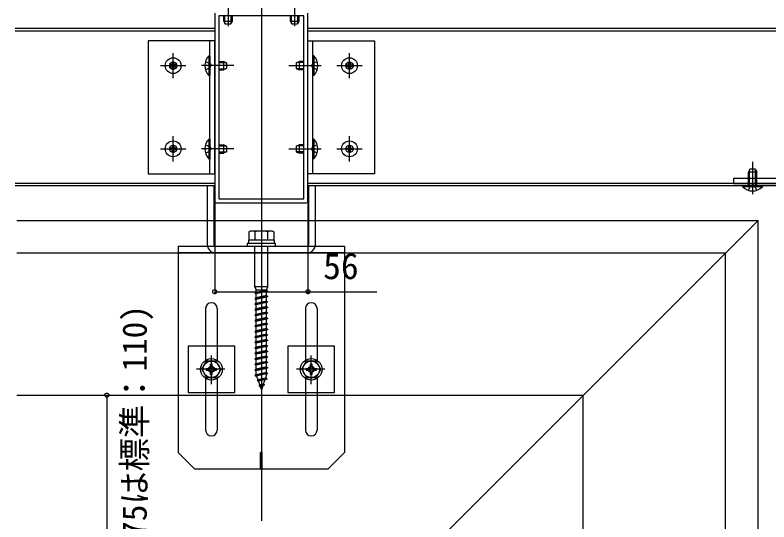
# Model space of a CAD drawing. Units: millimetres, scale not verified. Extents: x -875 to 875, y -1307 to 1299.
# Drawn here: x 293.9 to 611, y 687.6 to 900.8 of the extents above; entities that cross this region are included whole.
import ezdxf
from ezdxf.enums import TextEntityAlignment as Align

# ---------------------------------------------------------------- set-up
doc = ezdxf.new("R2010")
doc.units = ezdxf.units.MM
doc.header["$LTSCALE"] = 4
for name, color, linetype in [('0-2_YKK_11', 7, 'Continuous'), ('0-3_YKK_12', 2, 'Continuous'), ('0-4_YKK_13', 4, 'Continuous'), ('0-5_YKK_D', 6, 'Continuous'), ('0-7_YSS_K', 3, 'Continuous')]:
    doc.layers.add(name, color=color, linetype=linetype)
doc.styles.add('ＭＳ ゴシック', font='')
doc.styles.get('ＭＳ ゴシック').set_extended_font_data('MS Gothic')

msp = doc.modelspace()

# ---------------------------------------------------------------- linework, layer by layer
at = {"layer": '0-2_YKK_11'}
for p, q in [((377.9, 901.6), (377.9, 822.5)), ((417.1, 822.5), (417.1, 901.6)), ((378.6, 821.8), (416.4, 821.8))]:
    msp.add_line(p, q, dxfattribs=at)
msp.add_lwpolyline([(415.35, 823.55), (415.35, 900.55), (379.65, 900.55), (379.65, 823.55)], close=True, dxfattribs=at)
for centre, start, end in [((378.6, 822.5), 180.00001, 269.99999), ((416.4, 822.5), 270.00001, 359.99999)]:
    msp.add_arc(centre, 0.7, start, end, dxfattribs=at)
at = {"layer": '0-3_YKK_12'}
for p, q in [((397.5, 1024.237), (397.5, 688.1)), ((377.9, 895.16), (293.9, 895.16)), ((687.16, 895.16), (417.1, 895.16)), ((377.9, 894.11), (293.9, 894.11)), ((686.11, 894.11), (417.1, 894.11)), ((377.9, 829.99), (293.9, 829.99)), ((377.9, 828.94), (293.9, 828.94)), ((621.99, 829.99), (417.1, 829.99)), ((620.94, 828.94), (417.1, 828.94)), ((294.6, 814.45), (606.45, 814.45)), ((459.45, 667.45), (606.45, 814.45)), ((606.45, 517.367), (606.45, 814.45)), ((376.5, 745.565), (376.5, 757.56)), ((418.5, 745.565), (418.5, 757.56)), ((382.198, 751.8), (370.25, 751.8)), ((424.198, 751.8), (412.25, 751.8)), ((294.6, 740.95), (532.95, 740.95)), ((532.95, 517.367), (532.95, 740.95))]:
    msp.add_line(p, q, dxfattribs=at)
at = {"layer": '0-4_YKK_13'}
for p, q in [((383.5, 906.917), (383.5, 896.21)), ((411.5, 906.917), (411.5, 896.21)), ((381.75, 898.24), (381.75, 900.55)), ((381.75, 898.24), (385.25, 898.24)), ((381.75, 898.24), (382.31, 897.05)), ((382.208, 897.267), (382.208, 900.55)), ((385.25, 898.24), (384.69, 897.05)), ((384.792, 897.267), (384.792, 900.55)), ((385.25, 900.55), (385.25, 898.24)), ((409.75, 898.24), (409.75, 900.55)), ((409.75, 898.24), (413.25, 898.24)), ((409.75, 898.24), (410.31, 897.05)), ((410.208, 897.267), (410.208, 900.55)), ((413.25, 898.24), (412.69, 897.05)), ((412.792, 897.267), (412.792, 900.55)), ((413.25, 900.55), (413.25, 898.24)), ((384.69, 897.05), (382.31, 897.05)), ((412.69, 897.05), (410.31, 897.05)), ((375.8, 834.05), (375.8, 890.05)), ((419.2, 834.05), (419.2, 890.05)), ((360.4, 874.253), (360.4, 884.847)), ((434.6, 874.253), (434.6, 884.847)), ((375.444, 883.68), (375.8, 883.68)), ((375.8, 883.68), (375.8, 875.42)), ((419.556, 883.68), (419.2, 883.68)), ((419.2, 883.68), (419.2, 875.42)), ((355.126, 879.55), (365.674, 879.55)), ((360.099, 878.647), (360.099, 878.045)), ((360.701, 880.453), (360.701, 881.055)), ((385.953, 879.55), (372.304, 879.55)), ((379.65, 881.3), (381.61, 881.3)), ((379.65, 880.842), (382.583, 880.842)), ((381.61, 881.3), (381.61, 877.8)), ((382.8, 880.74), (381.61, 881.3)), ((382.8, 880.74), (382.8, 878.36)), ((409.047, 879.55), (422.696, 879.55)), ((412.2, 880.74), (413.39, 881.3)), ((412.2, 880.74), (412.2, 878.36)), ((415.35, 880.842), (412.417, 880.842)), ((413.39, 881.3), (413.39, 877.8)), ((415.35, 881.3), (413.39, 881.3)), ((429.326, 879.55), (439.874, 879.55)), ((434.299, 880.453), (434.299, 881.055)), ((434.901, 878.647), (434.901, 878.045)), ((379.65, 878.258), (382.583, 878.258)), ((379.65, 877.8), (381.61, 877.8)), ((382.8, 878.36), (381.61, 877.8)), ((412.2, 878.36), (413.39, 877.8)), ((415.35, 878.258), (412.417, 878.258)), ((415.35, 877.8), (413.39, 877.8)), ((360.4, 839.253), (360.4, 849.847)), ((375.444, 848.68), (375.8, 848.68)), ((375.8, 848.68), (375.8, 840.42)), ((419.556, 848.68), (419.2, 848.68)), ((419.2, 848.68), (419.2, 840.42)), ((434.6, 839.253), (434.6, 849.847)), ((355.126, 844.55), (365.674, 844.55)), ((360.099, 843.647), (360.099, 843.045)), ((360.701, 845.453), (360.701, 846.055)), ((385.953, 844.55), (372.304, 844.55)), ((379.65, 846.3), (381.61, 846.3)), ((379.65, 845.842), (382.583, 845.842)), ((381.61, 846.3), (381.61, 842.8)), ((382.8, 845.74), (381.61, 846.3)), ((382.8, 845.74), (382.8, 843.36)), ((409.047, 844.55), (422.696, 844.55)), ((412.2, 845.74), (413.39, 846.3)), ((412.2, 845.74), (412.2, 843.36)), ((415.35, 845.842), (412.417, 845.842)), ((413.39, 846.3), (413.39, 842.8)), ((415.35, 846.3), (413.39, 846.3)), ((429.326, 844.55), (439.874, 844.55)), ((434.299, 845.453), (434.299, 846.055)), ((434.901, 843.647), (434.901, 843.045)), ((379.65, 843.258), (382.583, 843.258)), ((379.65, 842.8), (381.61, 842.8)), ((382.8, 843.36), (381.61, 842.8)), ((412.2, 843.36), (413.39, 842.8)), ((415.35, 843.258), (412.417, 843.258)), ((415.35, 842.8), (413.39, 842.8)), ((604.14, 839.093), (604.14, 825.444)), ((602.95, 835.94), (602.39, 834.75)), ((605.89, 834.75), (602.39, 834.75)), ((602.39, 828.94), (602.39, 834.75)), ((602.848, 828.94), (602.848, 835.723)), ((605.33, 835.94), (602.95, 835.94)), ((605.33, 835.94), (605.89, 834.75)), ((605.432, 828.94), (605.432, 835.723)), ((605.89, 828.94), (605.89, 834.75)), ((374.75, 828.94), (374.75, 814.45)), ((377.55, 828.94), (377.55, 814.45)), ((417.45, 814.45), (417.45, 828.94)), ((420.25, 814.45), (420.25, 828.94)), ((608.27, 828.94), (600.01, 828.94)), ((608.27, 828.584), (608.27, 828.94)), ((374.75, 814.45), (374.75, 804.3)), ((377.55, 814.45), (377.55, 804.3)), ((417.45, 804.3), (417.45, 814.45)), ((420.25, 804.3), (420.25, 814.45)), ((392.775, 809.97), (392.25, 809.667)), ((392.25, 809.667), (392.25, 806.12)), ((402.225, 809.97), (392.775, 809.97)), ((394.869, 806.12), (394.869, 809.667)), ((400.131, 809.667), (400.131, 806.12)), ((402.225, 809.97), (402.75, 809.667)), ((402.75, 809.667), (402.75, 806.12)), ((402.89, 806.12), (392.11, 806.12)), ((392.11, 806.12), (392.11, 804.72)), ((402.75, 806.12), (392.25, 806.12)), ((402.89, 806.12), (402.89, 804.72)), ((362.5, 803.6), (362.5, 716.8)), ((362.5, 803.6), (432.5, 803.6)), ((394.7, 786.52), (394.7, 803.6)), ((400.3, 786.52), (400.3, 803.6)), ((432.5, 803.6), (432.5, 716.8)), ((432.5, 800.8), (362.5, 800.8)), ((378.25, 800.8), (416.75, 800.8)), ((400.3, 786.52), (394.7, 786.52)), ((394.7, 786.52), (395.33, 785.12)), ((399.67, 785.12), (400.3, 786.52)), ((400.3, 784.7), (394.7, 783.946)), ((399.67, 785.12), (395.33, 785.12)), ((395.33, 784.156), (395.33, 785.12)), ((399.67, 784.49), (395.33, 783.526)), ((395.33, 781.846), (395.33, 783.526)), ((399.67, 782.81), (399.67, 784.49)), ((400.3, 782.39), (394.7, 781.636)), ((399.67, 782.18), (395.33, 781.216)), ((395.33, 779.536), (395.33, 781.216)), ((399.67, 780.5), (399.67, 782.18)), ((374.05, 777.35), (374.05, 755.634)), ((378.95, 777.35), (378.95, 755.634)), ((400.3, 780.08), (394.7, 779.326)), ((400.3, 777.77), (394.7, 777.016)), ((399.67, 779.87), (395.33, 778.906)), ((395.33, 777.226), (395.33, 778.906)), ((399.67, 777.56), (395.33, 776.596)), ((399.67, 778.19), (399.67, 779.87)), ((399.67, 775.88), (399.67, 777.56)), ((416.05, 777.35), (416.05, 755.634)), ((420.95, 777.35), (420.95, 755.634)), ((400.3, 775.46), (394.7, 774.706)), ((395.33, 774.916), (395.33, 776.596)), ((399.67, 775.25), (395.33, 774.286)), ((395.33, 772.606), (395.33, 774.286)), ((399.67, 773.57), (399.67, 775.25)), ((400.3, 773.136), (394.7, 772.382)), ((394.7, 772.396), (394.7, 772.382)), ((394.7, 772.382), (395.33, 771.962)), ((400.3, 770.84), (394.7, 770.086)), ((399.67, 772.926), (395.33, 771.962)), ((395.33, 770.296), (395.33, 771.962)), ((399.67, 773.57), (400.3, 773.15)), ((400.3, 773.136), (399.67, 772.926)), ((399.67, 771.26), (399.67, 772.926)), ((400.3, 773.15), (400.3, 773.136)), ((400.3, 768.53), (394.7, 767.776)), ((399.67, 770.63), (395.33, 769.666)), ((395.33, 767.986), (395.33, 769.666)), ((399.67, 768.32), (395.33, 767.356)), ((399.67, 768.95), (399.67, 770.63)), ((399.67, 766.64), (399.67, 768.32)), ((400.3, 766.22), (394.7, 765.466)), ((395.33, 765.676), (395.33, 767.356)), ((399.67, 766.01), (395.33, 765.046)), ((395.33, 763.366), (395.33, 765.046)), ((399.67, 764.33), (399.67, 766.01)), ((400.3, 763.91), (394.7, 763.156)), ((400.3, 761.6), (394.7, 760.846)), ((399.67, 763.7), (395.33, 762.736)), ((395.33, 761.056), (395.33, 762.736)), ((399.67, 761.39), (395.33, 760.426)), ((399.67, 762.02), (399.67, 763.7)), ((399.67, 759.71), (399.67, 761.39)), ((400.3, 759.29), (394.7, 758.536)), ((395.33, 758.746), (395.33, 760.426)), ((399.67, 759.08), (395.33, 758.116)), ((395.33, 756.436), (395.33, 758.116)), ((399.67, 757.4), (399.67, 759.08)), ((372.475, 751.8), (374.496, 755.3)), ((378.504, 755.3), (374.496, 755.3)), ((380.525, 751.8), (378.504, 755.3)), ((400.3, 756.98), (394.7, 756.226)), ((399.67, 756.77), (395.33, 755.806)), ((395.33, 754.126), (395.33, 755.806)), ((399.67, 755.09), (399.67, 756.77)), ((414.475, 751.8), (416.496, 755.3)), ((420.504, 755.3), (416.496, 755.3)), ((422.525, 751.8), (420.504, 755.3)), ((372.475, 751.8), (374.496, 748.3)), ((374.295, 752.15), (374.295, 751.45)), ((374.295, 752.15), (375.45, 752.15)), ((376.85, 754.005), (376.15, 754.005)), ((376.15, 752.85), (376.15, 754.005)), ((376.85, 752.85), (376.85, 754.005)), ((377.55, 752.15), (378.705, 752.15)), ((380.525, 751.8), (378.504, 748.3)), ((378.705, 751.45), (378.705, 752.15)), ((400.3, 754.67), (394.7, 753.916)), ((400.3, 752.36), (394.7, 751.606)), ((399.67, 754.46), (395.33, 753.496)), ((395.33, 751.816), (395.33, 753.496)), ((399.67, 752.15), (395.33, 751.186)), ((399.67, 752.78), (399.67, 754.46)), ((399.67, 750.47), (399.67, 752.15)), ((414.475, 751.8), (416.496, 748.3)), ((416.295, 752.15), (416.295, 751.45)), ((416.295, 752.15), (417.45, 752.15)), ((418.85, 754.005), (418.15, 754.005)), ((418.15, 752.85), (418.15, 754.005)), ((418.85, 752.85), (418.85, 754.005)), ((419.55, 752.15), (420.705, 752.15)), ((422.525, 751.8), (420.504, 748.3)), ((420.705, 751.45), (420.705, 752.15)), ((374.295, 751.45), (375.45, 751.45)), ((376.15, 749.595), (376.15, 750.75)), ((376.15, 749.595), (376.85, 749.595)), ((376.85, 749.595), (376.85, 750.75)), ((377.55, 751.45), (378.705, 751.45)), ((400.3, 750.05), (394.7, 749.296)), ((395.33, 749.506), (395.33, 751.186)), ((399.67, 749.84), (395.33, 748.876)), ((395.505, 748.914), (396.042, 747.354)), ((399.67, 749.422), (399.199, 748.055)), ((399.67, 749.422), (399.67, 749.84)), ((416.295, 751.45), (417.45, 751.45)), ((418.15, 749.595), (418.15, 750.75)), ((418.15, 749.595), (418.85, 749.595)), ((418.85, 749.595), (418.85, 750.75)), ((419.55, 751.45), (420.705, 751.45)), ((374.05, 747.966), (374.05, 726.25)), ((374.496, 748.3), (378.504, 748.3)), ((378.95, 747.966), (378.95, 726.25)), ((399.905, 747.687), (395.713, 747.122)), ((396.042, 747.354), (395.713, 747.122)), ((395.713, 747.122), (396.244, 746.769)), ((399.199, 748.055), (396.042, 747.354)), ((398.965, 747.373), (396.244, 746.769)), ((396.244, 746.769), (396.781, 745.208)), ((398.338, 745.554), (396.781, 745.208)), ((398.965, 747.373), (398.338, 745.554)), ((398.338, 745.554), (398.823, 745.231)), ((399.905, 747.687), (398.965, 747.373)), ((399.905, 747.687), (399.199, 748.055)), ((416.05, 747.966), (416.05, 726.25)), ((416.496, 748.3), (420.504, 748.3)), ((420.95, 747.966), (420.95, 726.25)), ((398.823, 745.231), (396.533, 744.922)), ((396.781, 745.208), (396.533, 744.922)), ((396.533, 744.922), (396.983, 744.623)), ((398.103, 744.872), (396.983, 744.623)), ((396.983, 744.623), (397.5, 743.12)), ((398.103, 744.872), (397.5, 743.12)), ((398.823, 745.231), (398.103, 744.872)), ((369.5, 709.8), (362.5, 716.8)), ((397.15, 709.8), (397.15, 716.8)), ((397.85, 716.8), (397.15, 716.8)), ((397.85, 709.8), (397.85, 716.8)), ((425.5, 709.8), (432.5, 716.8)), ((425.5, 709.8), (369.5, 709.8))]:
    msp.add_line(p, q, dxfattribs=at)
for points in [[(377.9, 834.05), (377.9, 890.05), (349.9, 890.05), (349.9, 834.05)], [(417.1, 834.05), (417.1, 890.05), (445.1, 890.05), (445.1, 834.05)], [(624.09, 804.09), (624.09, 832.09), (596.09, 832.09), (596.09, 829.99), (621.99, 829.99), (621.99, 804.09)], [(391.55, 803.6), (403.45, 803.6), (403.45, 804.72), (391.55, 804.72)], [(366.7, 742), (386.3, 742), (386.3, 761.6), (366.7, 761.6)], [(408.7, 742), (428.3, 742), (428.3, 761.6), (408.7, 761.6)]]:
    msp.add_lwpolyline(points, close=True, dxfattribs=at)
for points in [[(375.444, 883.68), (375.444, 875.42), (375.8, 875.42)], [(419.556, 883.68), (419.556, 875.42), (419.2, 875.42)], [(359.497, 879.851), (358.895, 879.851), (358.895, 879.249), (359.497, 879.249)], [(360.701, 881.055), (360.099, 881.055), (360.099, 880.453)], [(360.099, 878.045), (360.701, 878.045), (360.701, 878.647)], [(361.303, 879.249), (361.905, 879.249), (361.905, 879.851), (361.303, 879.851)], [(373.972, 881.3), (375.917, 880.351), (376.343, 879.55)], [(373.972, 877.8), (375.917, 878.748), (376.343, 879.55)], [(421.028, 881.3), (419.083, 880.351), (418.657, 879.55)], [(421.028, 877.8), (419.083, 878.748), (418.657, 879.55)], [(433.697, 879.249), (433.095, 879.249), (433.095, 879.851), (433.697, 879.851)], [(434.299, 881.055), (434.901, 881.055), (434.901, 880.453)], [(434.901, 878.045), (434.299, 878.045), (434.299, 878.647)], [(435.503, 879.851), (436.105, 879.851), (436.105, 879.249), (435.503, 879.249)], [(375.444, 848.68), (375.444, 840.42), (375.8, 840.42)], [(419.556, 848.68), (419.556, 840.42), (419.2, 840.42)], [(359.497, 844.851), (358.895, 844.851), (358.895, 844.249), (359.497, 844.249)], [(360.701, 846.055), (360.099, 846.055), (360.099, 845.453)], [(360.099, 843.045), (360.701, 843.045), (360.701, 843.647)], [(361.303, 844.249), (361.905, 844.249), (361.905, 844.851), (361.303, 844.851)], [(373.972, 846.3), (375.917, 845.351), (376.343, 844.55)], [(373.972, 842.8), (375.917, 843.748), (376.343, 844.55)], [(421.028, 846.3), (419.083, 845.351), (418.657, 844.55)], [(421.028, 842.8), (419.083, 843.748), (418.657, 844.55)], [(433.697, 844.249), (433.095, 844.249), (433.095, 844.851), (433.697, 844.851)], [(434.299, 846.055), (434.901, 846.055), (434.901, 845.453)], [(434.901, 843.045), (434.299, 843.045), (434.299, 843.647)], [(435.503, 844.851), (436.105, 844.851), (436.105, 844.249), (435.503, 844.249)], [(608.27, 828.584), (600.01, 828.584), (600.01, 828.94)], [(602.39, 827.112), (603.338, 829.057), (604.14, 829.483)], [(605.89, 827.112), (604.941, 829.057), (604.14, 829.483)], [(399.67, 785.12), (395.33, 784.156), (394.7, 783.946), (395.33, 783.526)], [(399.67, 785.12), (400.3, 784.7), (399.67, 784.49)], [(399.67, 782.81), (395.33, 781.846), (394.7, 781.636), (395.33, 781.216)], [(399.67, 780.5), (395.33, 779.536), (394.7, 779.326), (395.33, 778.906)], [(399.67, 782.81), (400.3, 782.39), (399.67, 782.18)], [(399.67, 780.5), (400.3, 780.08), (399.67, 779.87)], [(399.67, 778.19), (395.33, 777.226), (394.7, 777.016), (395.33, 776.596)], [(399.67, 778.19), (400.3, 777.77), (399.67, 777.56)], [(399.67, 775.88), (395.33, 774.916), (394.7, 774.706), (395.33, 774.286)], [(399.67, 775.88), (400.3, 775.46), (399.67, 775.25)], [(399.67, 773.57), (395.33, 772.606), (394.7, 772.396)], [(399.67, 771.26), (395.33, 770.296), (394.7, 770.086), (395.33, 769.666)], [(399.67, 771.26), (400.3, 770.84), (399.67, 770.63)], [(399.67, 768.95), (395.33, 767.986), (394.7, 767.776), (395.33, 767.356)], [(399.67, 768.95), (400.3, 768.53), (399.67, 768.32)], [(399.67, 766.64), (395.33, 765.676), (394.7, 765.466), (395.33, 765.046)], [(399.67, 764.33), (395.33, 763.366), (394.7, 763.156), (395.33, 762.736)], [(399.67, 766.64), (400.3, 766.22), (399.67, 766.01)], [(399.67, 764.33), (400.3, 763.91), (399.67, 763.7)], [(399.67, 762.02), (395.33, 761.056), (394.7, 760.846), (395.33, 760.426)], [(399.67, 762.02), (400.3, 761.6), (399.67, 761.39)], [(399.67, 759.71), (395.33, 758.746), (394.7, 758.536), (395.33, 758.116)], [(399.67, 759.71), (400.3, 759.29), (399.67, 759.08)], [(399.67, 757.4), (395.33, 756.436), (394.7, 756.226), (395.33, 755.806)], [(399.67, 755.09), (395.33, 754.126), (394.7, 753.916), (395.33, 753.496)], [(399.67, 757.4), (400.3, 756.98), (399.67, 756.77)], [(399.67, 755.09), (400.3, 754.67), (399.67, 754.46)], [(399.67, 752.78), (395.33, 751.816), (394.7, 751.606), (395.33, 751.186)], [(399.67, 752.78), (400.3, 752.36), (399.67, 752.15)], [(399.67, 750.47), (395.33, 749.506), (394.7, 749.296), (395.33, 748.876)], [(399.67, 750.47), (400.3, 750.05), (399.67, 749.84)]]:
    msp.add_lwpolyline(points, dxfattribs=at)
for centre, radius in [((360.4, 879.55), 3.325), ((434.6, 879.55), 3.325), ((360.4, 879.55), 1.575), ((434.6, 879.55), 1.575), ((360.4, 844.55), 3.325), ((434.6, 844.55), 3.325), ((360.4, 844.55), 1.575), ((434.6, 844.55), 1.575), ((376.5, 751.8), 4.55), ((376.5, 751.8), 3.5), ((418.5, 751.8), 4.55), ((418.5, 751.8), 3.5), ((376.5, 751.8), 1.225), ((418.5, 751.8), 1.225)]:
    msp.add_circle(centre, radius, dxfattribs=at)
for centre, radius, start, end in [((379.463, 879.55), 5.763, 134.2189, 225.7811), ((415.537, 879.55), 5.763, 314.2189, 45.7811), ((359.497, 880.453), 0.602, 270, 0), ((359.497, 878.647), 0.602, 0, 90), ((361.303, 880.453), 0.602, 180, 270), ((361.303, 878.647), 0.602, 90, 180), ((433.697, 880.453), 0.602, 270, 0), ((433.697, 878.647), 0.602, 0, 90), ((435.503, 880.453), 0.602, 180, 270), ((435.503, 878.647), 0.602, 90, 180), ((379.463, 844.55), 5.763, 134.2189, 225.7811), ((415.537, 844.55), 5.763, 314.2189, 45.7811), ((359.497, 845.453), 0.602, 270, 0), ((359.497, 843.647), 0.602, 0, 90), ((361.303, 845.453), 0.602, 180, 270), ((361.303, 843.647), 0.602, 90, 180), ((433.697, 845.453), 0.602, 270, 0), ((433.697, 843.647), 0.602, 0, 90), ((435.503, 845.453), 0.602, 180, 270), ((435.503, 843.647), 0.602, 90, 180), ((604.14, 832.603), 5.763, 224.2189, 315.7811), ((393.56, 806.989), 2.981, 63.93616, 116.06384), ((397.5, 798.401), 11.569, 76.85543, 103.14457), ((401.44, 806.989), 2.981, 63.93616, 116.06384), ((378.25, 804.3), 3.5, 180, 270), ((378.25, 804.3), 0.7, 180, 270), ((416.75, 804.3), 0.7, 270, 0), ((416.75, 804.3), 0.7, 270, 0), ((416.75, 804.3), 3.5, 270, 0), ((376.5, 777.35), 2.45, 90, 180), ((376.5, 777.35), 2.45, 0, 90), ((418.5, 777.35), 2.45, 90, 180), ((418.5, 777.35), 2.45, 0, 90), ((375.45, 752.85), 0.7, 270, 0), ((377.55, 752.85), 0.7, 180, 270), ((417.45, 752.85), 0.7, 270, 0), ((419.55, 752.85), 0.7, 180, 270), ((375.45, 750.75), 0.7, 0, 90), ((377.55, 750.75), 0.7, 90, 180), ((417.45, 750.75), 0.7, 0, 90), ((419.55, 750.75), 0.7, 90, 180), ((376.5, 726.25), 2.45, 180, 270), ((376.5, 726.25), 2.45, 270, 0), ((418.5, 726.25), 2.45, 180, 270), ((418.5, 726.25), 2.45, 270, 0)]:
    msp.add_arc(centre, radius, start, end, dxfattribs=at)
at = {"layer": '0-5_YKK_D'}
for p, q in [((377.9, 821.5), (377.9, 783.45)), ((417.1, 821.5), (417.1, 783.45)), ((332.5, 740.95), (332.5, 605.5))]:
    msp.add_line(p, q, dxfattribs=at)
msp.add_lwpolyline([(377.9, 784.45), (417.1, 784.45), (446.117, 784.45)], dxfattribs=at)
for centre in [(377.9, 784.45), (417.1, 784.45), (332.5, 740.95)]:
    msp.add_circle(centre, 0.875, dxfattribs=at)
at = {"layer": '0-7_YSS_K'}
msp.add_line((592.8, 605.5), (592.8, 800.8), dxfattribs=at)
msp.add_lwpolyline([(294.6, 800.799), (397.429, 800.799), (592.799, 800.799)], dxfattribs=at)

# ---------------------------------------------------------------- texts
at = {"layer": '0-5_YKK_D', "style": 'ＭＳ ゴシック'}
msp.add_text('56', height=11, dxfattribs=at).set_placement((423.492, 786.45), align=Align.BOTTOM_LEFT)
at = {"layer": '0-5_YKK_D', "color": 151, "style": 'ＭＳ ゴシック'}
msp.add_text('(笠木幅≧275は標準：110)', height=10.26, rotation=90, dxfattribs=at).set_placement((352.378, 611.032), align=Align.BOTTOM_LEFT)

doc.saveas('drawing.dxf')
